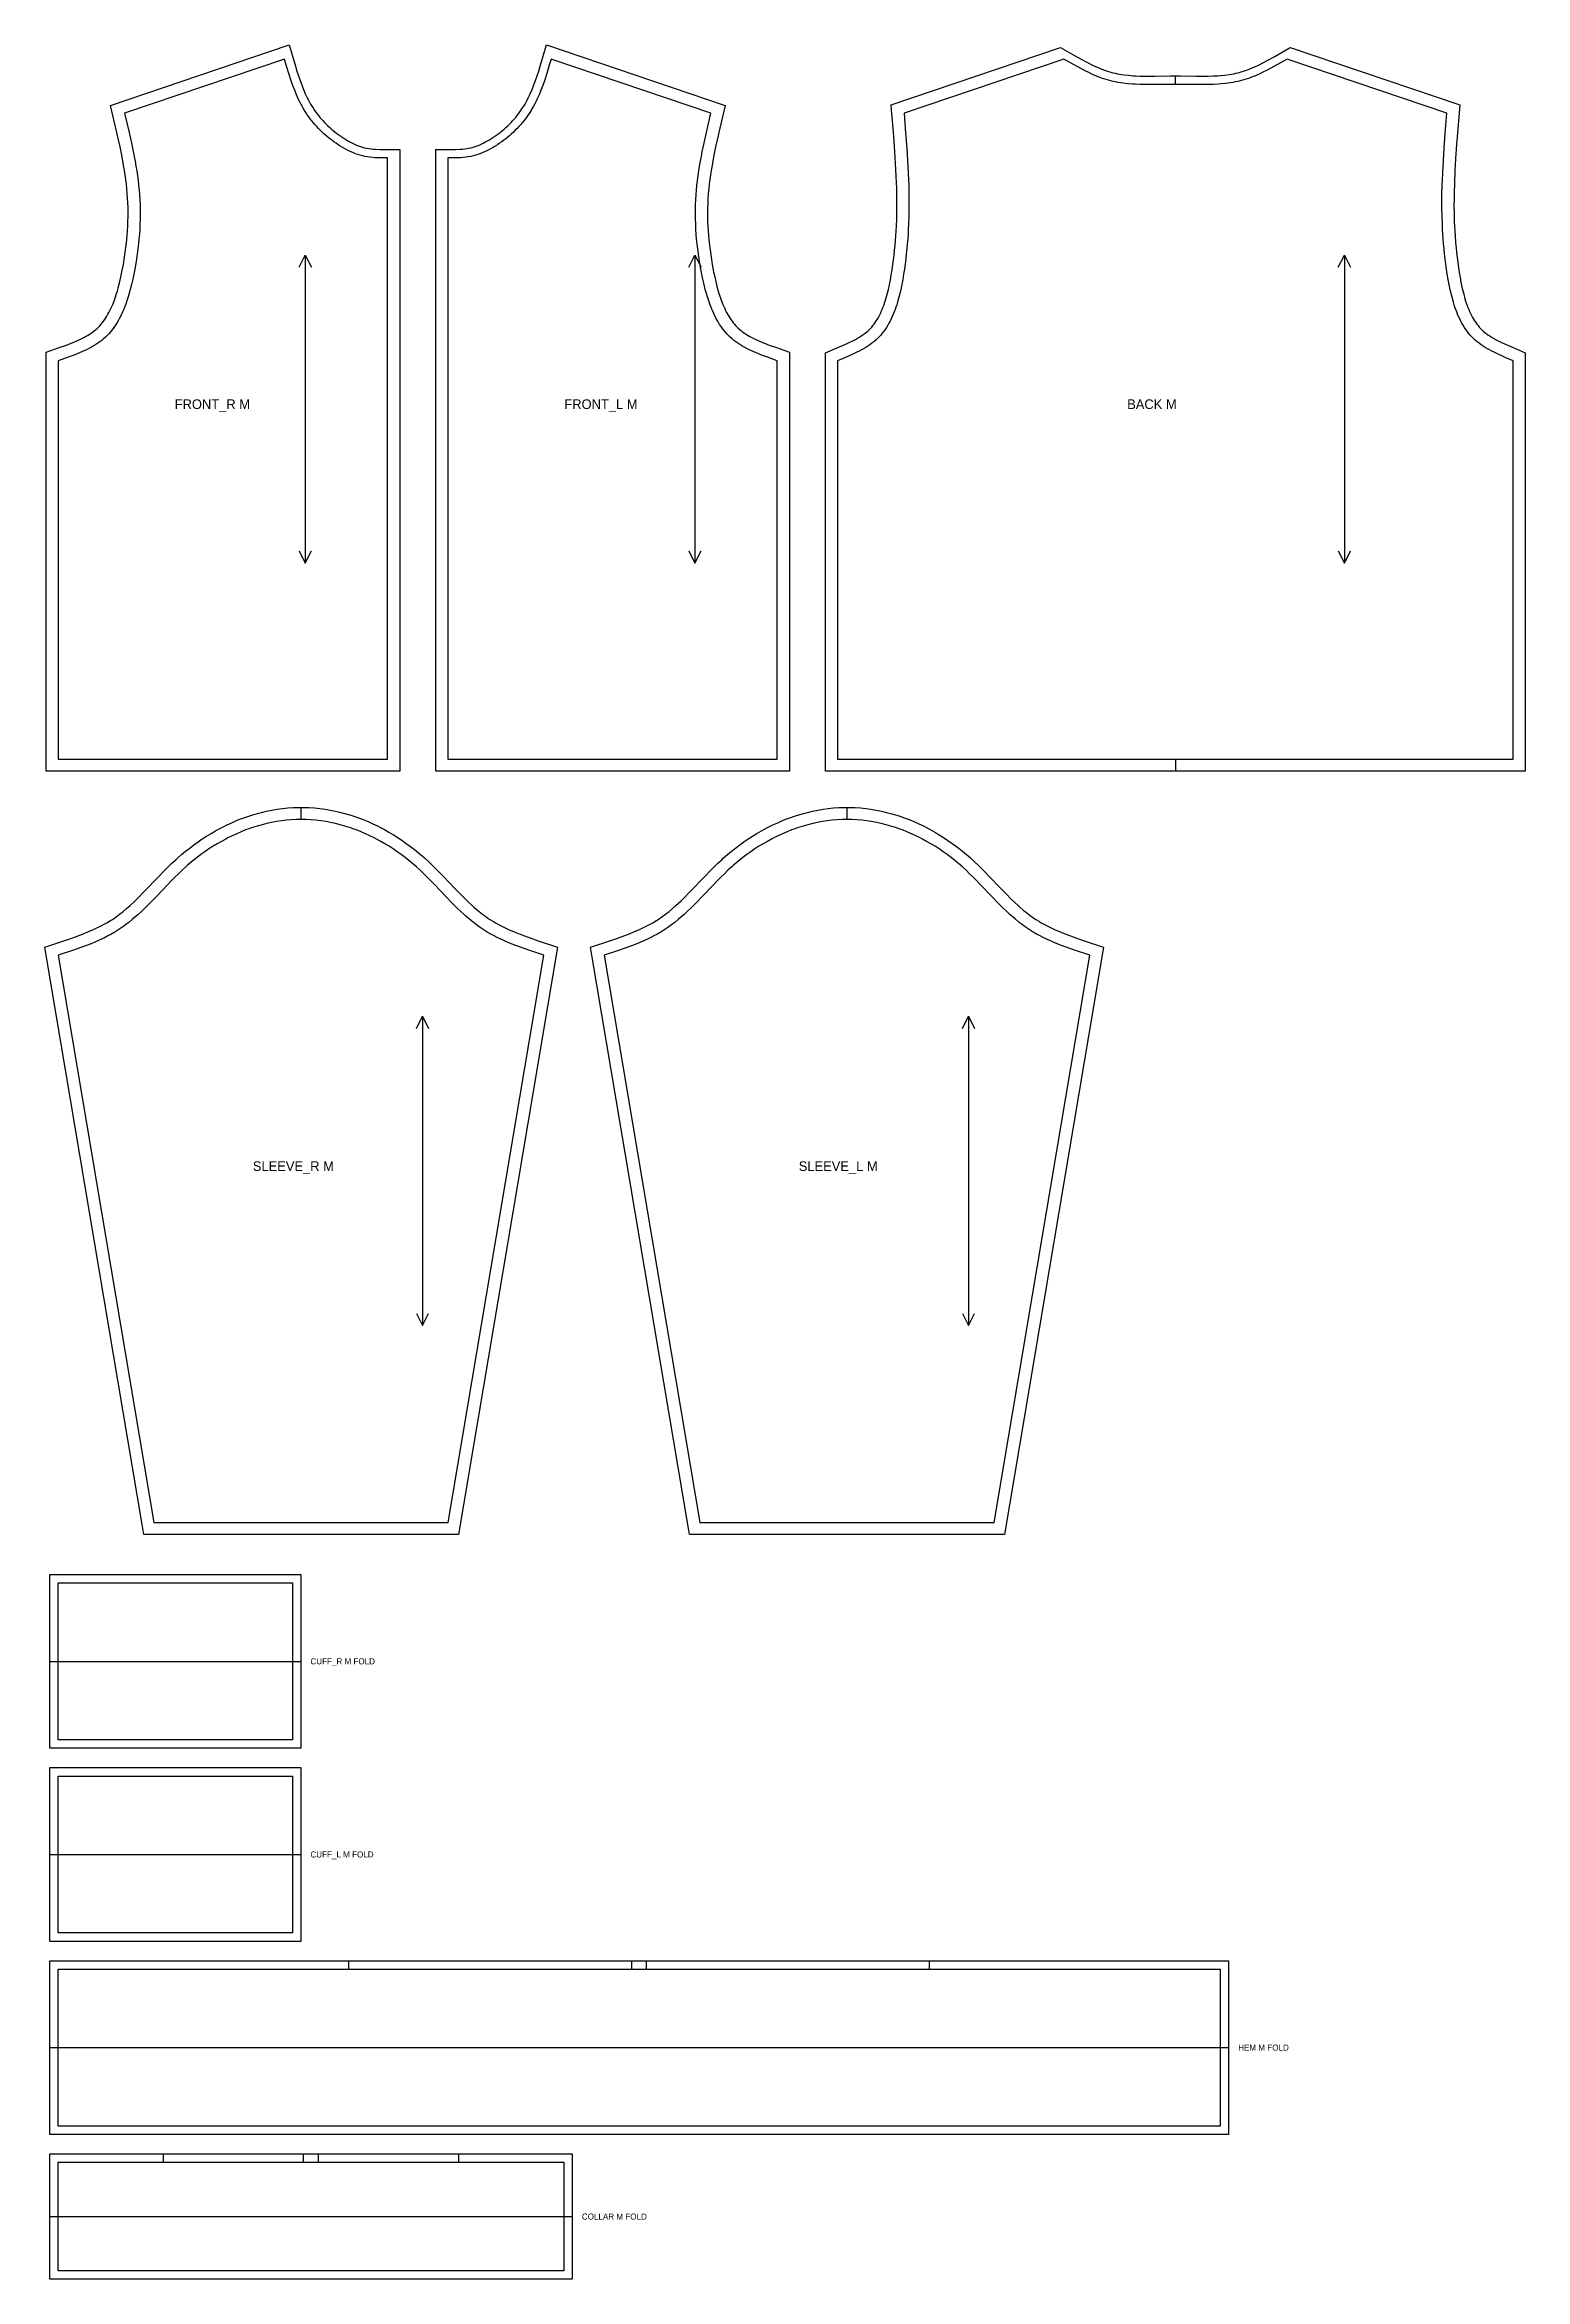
# Model space of a CAD drawing. Extents: x 24 to 1251, y 28 to 1879.
import ezdxf

# ---------------------------------------------------------------- set-up
doc = ezdxf.new("R2010")
doc.units = 0
for name, color, linetype in [('CUT', 7, 'CONTINUOUS'), ('FOLD', 6, 'CONTINUOUS'), ('GRAIN', 3, 'CONTINUOUS'), ('NOTCH', 1, 'CONTINUOUS'), ('SEW', 5, 'CONTINUOUS'), ('TEXT', 2, 'CONTINUOUS')]:
    doc.layers.add(name, color=color, linetype=linetype)

msp = doc.modelspace()

# ---------------------------------------------------------------- linework, layer by layer
at = {"layer": 'CUT'}
for points in [[(308, 1792.6), (318, 1792.601), (318, 1277.6), (25, 1277.6), (25, 1624.704), (35.785, 1628.468), (41.735, 1630.612), (45.558, 1632.076), (47.418, 1632.825), (51.02, 1634.367), (52.756, 1635.163), (54.446, 1635.979), (56.087, 1636.816), (57.676, 1637.675), (59.212, 1638.557), (60.691, 1639.464), (62.113, 1640.397), (63.477, 1641.357), (64.781, 1642.346), (66.024, 1643.364), (67.212, 1644.418), (68.333, 1645.498), (69.421, 1646.633), (70.477, 1647.823), (71.501, 1649.067), (72.495, 1650.366), (73.459, 1651.717), (74.393, 1653.121), (75.298, 1654.575), (76.172, 1656.079), (77.018, 1657.63), (77.835, 1659.227), (78.623, 1660.869), (79.383, 1662.552), (80.115, 1664.275), (81.496, 1667.831), (82.147, 1669.659), (83.371, 1673.405), (83.946, 1675.318), (85.028, 1679.21), (86.022, 1683.176), (86.937, 1687.197), (87.781, 1691.252), (88.932, 1697.358), (89.94, 1703.419), (90.531, 1707.431), (91.056, 1711.421), (91.515, 1715.39), (92.078, 1721.31), (92.369, 1725.236), (92.592, 1729.147), (92.747, 1733.044), (92.832, 1736.93), (92.848, 1740.806), (92.793, 1744.673), (92.667, 1748.533), (92.47, 1752.388), (92.201, 1756.24), (91.862, 1760.061), (91.455, 1763.862), (90.983, 1767.675), (90.448, 1771.5), (89.856, 1775.337), (88.868, 1781.114), (88.149, 1784.98), (86.992, 1790.801), (86.174, 1794.695), (84.888, 1800.558), (82.625, 1810.384), (78.157, 1829.139), (226.323, 1879.46), (231.591, 1861.536), (232.805, 1857.585), (234.057, 1853.69), (235.363, 1849.857), (236.737, 1846.096), (238.193, 1842.415), (239.745, 1838.822), (241.406, 1835.322), (242.282, 1833.61), (243.19, 1831.923), (244.132, 1830.263), (245.111, 1828.63), (246.134, 1827.013), (247.198, 1825.417), (248.303, 1823.844), (249.448, 1822.294), (250.633, 1820.767), (251.855, 1819.266), (253.115, 1817.79), (254.411, 1816.341), (255.743, 1814.92), (257.109, 1813.528), (258.508, 1812.165), (259.94, 1810.833), (261.404, 1809.532), (262.897, 1808.264), (264.421, 1807.029), (265.972, 1805.828), (267.552, 1804.663), (269.157, 1803.534), (270.788, 1802.441), (272.445, 1801.385), (274.056, 1800.41), (275.682, 1799.477), (277.318, 1798.594), (278.961, 1797.763), (280.612, 1796.989), (282.268, 1796.273), (283.928, 1795.62), (285.59, 1795.033), (287.253, 1794.514), (288.917, 1794.066), (290.579, 1793.691), (292.341, 1793.373), (294.142, 1793.123), (295.991, 1792.931), (297.888, 1792.791), (301.813, 1792.639), (305.901, 1792.6)], [(348, 1785.6), (348, 1792.601), (360.099, 1792.6), (364.187, 1792.639), (368.112, 1792.791), (370.009, 1792.931), (371.858, 1793.123), (373.659, 1793.373), (375.421, 1793.691), (377.083, 1794.066), (378.747, 1794.514), (380.41, 1795.033), (382.072, 1795.62), (383.732, 1796.273), (385.388, 1796.989), (387.039, 1797.763), (388.682, 1798.594), (390.318, 1799.477), (391.944, 1800.41), (393.555, 1801.385), (395.212, 1802.441), (396.843, 1803.534), (398.448, 1804.663), (400.028, 1805.828), (401.579, 1807.029), (403.103, 1808.264), (404.596, 1809.532), (406.06, 1810.833), (407.492, 1812.165), (408.891, 1813.528), (410.257, 1814.92), (411.589, 1816.341), (412.885, 1817.79), (414.145, 1819.266), (415.367, 1820.767), (416.552, 1822.294), (417.697, 1823.844), (418.802, 1825.417), (419.866, 1827.013), (420.889, 1828.63), (421.868, 1830.263), (422.81, 1831.923), (423.718, 1833.61), (424.594, 1835.322), (426.255, 1838.822), (427.807, 1842.415), (429.263, 1846.096), (430.637, 1849.857), (431.943, 1853.69), (433.195, 1857.585), (434.409, 1861.536), (439.677, 1879.46), (587.843, 1829.139), (583.375, 1810.384), (581.112, 1800.558), (579.826, 1794.695), (579.008, 1790.801), (577.851, 1784.98), (577.132, 1781.114), (576.144, 1775.337), (575.552, 1771.5), (575.017, 1767.675), (574.545, 1763.862), (574.138, 1760.061), (573.799, 1756.24), (573.53, 1752.388), (573.333, 1748.533), (573.207, 1744.673), (573.152, 1740.806), (573.168, 1736.93), (573.253, 1733.044), (573.408, 1729.147), (573.631, 1725.236), (573.922, 1721.31), (574.485, 1715.39), (574.944, 1711.421), (575.469, 1707.431), (576.06, 1703.419), (577.068, 1697.358), (578.219, 1691.252), (579.063, 1687.197), (579.978, 1683.176), (580.972, 1679.21), (582.054, 1675.318), (582.629, 1673.405), (583.853, 1669.659), (584.504, 1667.831), (585.885, 1664.275), (586.617, 1662.552), (587.377, 1660.869), (588.165, 1659.227), (588.982, 1657.63), (589.828, 1656.079), (590.702, 1654.575), (591.607, 1653.121), (592.541, 1651.717), (593.505, 1650.366), (594.499, 1649.067), (595.523, 1647.823), (596.579, 1646.633), (597.667, 1645.498), (598.788, 1644.418), (599.976, 1643.364), (601.219, 1642.346), (602.523, 1641.357), (603.887, 1640.397), (605.309, 1639.464), (606.788, 1638.557), (608.324, 1637.675), (609.913, 1636.816), (611.554, 1635.979), (613.244, 1635.163), (614.98, 1634.367), (618.582, 1632.825), (620.442, 1632.076), (624.265, 1630.612), (630.215, 1628.468), (641, 1624.704), (641, 1277.6), (348, 1277.6), (348, 1287.6)], [(726.034, 1821.776), (725.39, 1829.558), (865.835, 1877.256), (877.42, 1870.515), (882.764, 1867.49), (888.07, 1864.64), (891.592, 1862.87), (893.349, 1862.03), (896.859, 1860.455), (898.611, 1859.723), (902.115, 1858.382), (903.866, 1857.776), (905.618, 1857.217), (907.373, 1856.705), (909.147, 1856.237), (910.938, 1855.813), (912.748, 1855.431), (914.578, 1855.089), (916.426, 1854.784), (918.294, 1854.516), (922.083, 1854.08), (925.942, 1853.765), (927.897, 1853.648), (931.854, 1853.485), (935.872, 1853.402), (939.946, 1853.383), (944.071, 1853.41), (956.712, 1853.578), (961, 1853.6), (965.288, 1853.578), (977.929, 1853.41), (982.054, 1853.383), (988.144, 1853.434), (992.132, 1853.555), (996.058, 1853.765), (997.996, 1853.908), (1001.821, 1854.282), (1005.574, 1854.784), (1007.422, 1855.089), (1009.252, 1855.431), (1011.062, 1855.813), (1012.853, 1856.237), (1014.627, 1856.705), (1016.382, 1857.217), (1018.134, 1857.776), (1019.885, 1858.382), (1021.637, 1859.031), (1025.141, 1860.455), (1028.651, 1862.03), (1030.408, 1862.87), (1033.93, 1864.64), (1037.464, 1866.517), (1042.794, 1869.491), (1056.165, 1877.256), (1196.61, 1829.558), (1194.955, 1809.44), (1194.002, 1797.161), (1193.164, 1784.955), (1192.592, 1774.848), (1192.168, 1764.809), (1191.956, 1756.834), (1191.881, 1750.882), (1191.874, 1746.924), (1191.968, 1739.019), (1192.14, 1733.091), (1192.305, 1729.134), (1192.513, 1725.171), (1192.765, 1721.198), (1193.229, 1715.215), (1193.597, 1711.208), (1194.015, 1707.182), (1194.483, 1703.135), (1195.003, 1699.065), (1195.578, 1694.968), (1196.207, 1690.848), (1196.894, 1686.735), (1197.649, 1682.654), (1198.482, 1678.624), (1199.404, 1674.666), (1199.9, 1672.72), (1200.971, 1668.908), (1201.547, 1667.047), (1202.783, 1663.427), (1203.445, 1661.673), (1204.137, 1659.96), (1204.86, 1658.29), (1205.614, 1656.664), (1206.399, 1655.087), (1207.216, 1653.558), (1208.065, 1652.08), (1208.946, 1650.654), (1209.86, 1649.282), (1210.807, 1647.964), (1211.788, 1646.702), (1212.804, 1645.495), (1213.854, 1644.344), (1214.941, 1643.249), (1216.113, 1642.166), (1217.348, 1641.117), (1218.652, 1640.094), (1220.024, 1639.096), (1221.461, 1638.122), (1222.963, 1637.169), (1224.526, 1636.238), (1226.147, 1635.326), (1227.824, 1634.432), (1231.331, 1632.69), (1233.154, 1631.838), (1236.919, 1630.161), (1240.82, 1628.503), (1251, 1624.282), (1251, 1277.6), (671, 1277.6), (671, 1624.282), (681.18, 1628.503), (685.081, 1630.161), (688.846, 1631.838), (690.669, 1632.69), (694.176, 1634.432), (695.853, 1635.326), (697.474, 1636.238), (699.037, 1637.169), (700.539, 1638.122), (701.976, 1639.096), (703.348, 1640.094), (704.652, 1641.117), (705.887, 1642.166), (707.059, 1643.249), (708.146, 1644.344), (709.196, 1645.495), (710.212, 1646.702), (711.193, 1647.964), (712.14, 1649.282), (713.054, 1650.654), (713.935, 1652.08), (714.784, 1653.558), (715.601, 1655.087), (716.386, 1656.664), (717.14, 1658.29), (717.863, 1659.96), (718.555, 1661.673), (719.217, 1663.427), (719.85, 1665.219), (720.453, 1667.047), (721.577, 1670.8), (722.1, 1672.72), (723.069, 1676.635), (723.945, 1680.631), (724.738, 1684.689), (725.457, 1688.789), (726.115, 1692.91), (726.716, 1697.02), (727.264, 1701.103), (727.758, 1705.161), (728.2, 1709.197), (728.593, 1713.214), (728.937, 1717.213), (729.235, 1721.198), (729.487, 1725.171), (729.695, 1729.134), (729.927, 1735.068), (730.098, 1742.971), (730.126, 1746.924), (730.102, 1752.864), (729.953, 1760.815), (729.832, 1764.809), (729.597, 1770.823), (729.081, 1780.904), (728.434, 1791.048), (727.532, 1803.292), (726.204, 1819.716)], [(25.139, 1123.337), (23.71, 1131.816), (39.674, 1137.076), (45.421, 1139.031), (49.191, 1140.363), (52.906, 1141.727), (56.557, 1143.131), (60.14, 1144.585), (63.646, 1146.096), (67.071, 1147.671), (70.407, 1149.318), (73.651, 1151.044), (75.236, 1151.939), (78.33, 1153.797), (79.839, 1154.763), (82.84, 1156.811), (85.793, 1158.99), (88.706, 1161.293), (91.587, 1163.713), (94.441, 1166.241), (98.687, 1170.214), (101.504, 1172.969), (105.725, 1177.235), (118.599, 1190.652), (123.051, 1195.203), (126.089, 1198.226), (129.195, 1201.225), (132.377, 1204.189), (133.999, 1205.652), (137.236, 1208.474), (140.537, 1211.22), (143.9, 1213.888), (147.326, 1216.476), (150.813, 1218.982), (154.359, 1221.402), (157.964, 1223.735), (161.626, 1225.977), (165.345, 1228.126), (167.225, 1229.164), (171.025, 1231.169), (174.879, 1233.073), (178.785, 1234.875), (182.741, 1236.571), (184.738, 1237.379), (188.767, 1238.912), (192.845, 1240.333), (197.033, 1241.659), (201.266, 1242.862), (203.398, 1243.416), (207.689, 1244.428), (212.015, 1245.308), (216.372, 1246.051), (220.755, 1246.655), (225.161, 1247.113), (229.586, 1247.423), (234.026, 1247.58), (238.474, 1247.58), (242.914, 1247.423), (247.339, 1247.113), (251.745, 1246.655), (256.128, 1246.051), (260.485, 1245.308), (264.811, 1244.428), (269.102, 1243.416), (273.356, 1242.276), (277.567, 1241.011), (281.7, 1239.637), (283.733, 1238.912), (287.762, 1237.379), (291.743, 1235.736), (295.674, 1233.987), (299.554, 1232.133), (301.475, 1231.169), (305.275, 1229.164), (309.021, 1227.063), (312.712, 1224.867), (316.346, 1222.58), (319.921, 1220.203), (323.438, 1217.74), (326.894, 1215.192), (330.289, 1212.564), (331.963, 1211.22), (335.264, 1208.474), (338.501, 1205.652), (341.724, 1202.712), (344.867, 1199.73), (347.938, 1196.717), (350.946, 1193.687), (353.901, 1190.652), (363.952, 1180.152), (368.183, 1175.797), (372.404, 1171.582), (375.225, 1168.867), (378.059, 1166.241), (379.483, 1164.964), (382.35, 1162.489), (383.794, 1161.293), (386.707, 1158.99), (388.178, 1157.884), (391.153, 1155.771), (392.661, 1154.763), (395.704, 1152.857), (397.264, 1151.939), (400.459, 1150.171), (402.093, 1149.318), (405.429, 1147.671), (408.854, 1146.096), (412.36, 1144.585), (417.76, 1142.423), (421.444, 1141.04), (425.188, 1139.694), (432.826, 1137.076), (448.79, 1131.816), (366.705, 645), (105.795, 645), (104.389, 653.337)], [(477.639, 1123.337), (476.21, 1131.816), (492.174, 1137.076), (497.921, 1139.031), (501.691, 1140.363), (505.406, 1141.727), (509.057, 1143.131), (512.64, 1144.585), (516.146, 1146.096), (519.571, 1147.671), (522.907, 1149.318), (526.151, 1151.044), (527.736, 1151.939), (530.83, 1153.797), (532.339, 1154.763), (535.34, 1156.811), (538.293, 1158.99), (541.206, 1161.293), (544.087, 1163.713), (546.941, 1166.241), (551.187, 1170.214), (554.004, 1172.969), (558.225, 1177.235), (571.099, 1190.652), (575.551, 1195.203), (578.589, 1198.226), (581.695, 1201.225), (584.877, 1204.189), (586.499, 1205.652), (589.736, 1208.474), (593.037, 1211.22), (596.4, 1213.888), (599.826, 1216.476), (603.313, 1218.982), (606.859, 1221.402), (610.464, 1223.735), (614.126, 1225.977), (617.845, 1228.126), (619.725, 1229.164), (623.525, 1231.169), (627.379, 1233.073), (631.285, 1234.875), (635.241, 1236.571), (637.238, 1237.379), (641.267, 1238.912), (645.345, 1240.333), (649.533, 1241.659), (653.766, 1242.862), (655.898, 1243.416), (660.189, 1244.428), (664.515, 1245.308), (668.872, 1246.051), (673.255, 1246.655), (677.661, 1247.113), (682.086, 1247.423), (686.526, 1247.58), (690.974, 1247.58), (695.414, 1247.423), (699.839, 1247.113), (704.245, 1246.655), (708.628, 1246.051), (712.985, 1245.308), (717.311, 1244.428), (721.602, 1243.416), (725.856, 1242.276), (730.067, 1241.011), (734.2, 1239.637), (736.233, 1238.912), (740.262, 1237.379), (744.243, 1235.736), (748.174, 1233.987), (752.054, 1232.133), (753.975, 1231.169), (757.775, 1229.164), (761.521, 1227.063), (765.212, 1224.867), (768.846, 1222.58), (772.421, 1220.203), (775.938, 1217.74), (779.394, 1215.192), (782.789, 1212.564), (784.463, 1211.22), (787.764, 1208.474), (791.001, 1205.652), (794.224, 1202.712), (797.367, 1199.73), (800.438, 1196.717), (803.446, 1193.687), (806.401, 1190.652), (816.452, 1180.152), (820.683, 1175.797), (824.904, 1171.582), (827.725, 1168.867), (830.559, 1166.241), (831.983, 1164.964), (834.85, 1162.489), (836.294, 1161.293), (839.207, 1158.99), (840.678, 1157.884), (843.653, 1155.771), (845.161, 1154.763), (848.204, 1152.857), (849.764, 1151.939), (852.959, 1150.171), (854.593, 1149.318), (857.929, 1147.671), (861.354, 1146.096), (864.86, 1144.585), (870.26, 1142.423), (873.944, 1141.04), (877.688, 1139.694), (885.326, 1137.076), (901.29, 1131.816), (819.205, 645), (558.295, 645), (556.889, 653.337)], [(28, 612), (236, 612), (236, 468), (28, 468)], [(28, 452), (236, 452), (236, 308), (28, 308)], [(28, 292), (1005, 292), (1005, 148), (28, 148)], [(28, 132), (461, 132), (461, 28), (28, 28)]]:
    msp.add_lwpolyline(points, close=True, dxfattribs=at)
at = {"layer": 'FOLD'}
for points in [[(28, 540), (236, 540)], [(28, 380), (236, 380)], [(28, 220), (1005, 220)], [(28, 80), (461, 80)]]:
    msp.add_lwpolyline(points, dxfattribs=at)
at = {"layer": 'GRAIN'}
for points in [[(234.75, 1695.2), (239.75, 1705.2), (244.75, 1695.2)], [(239.75, 1705.2), (239.75, 1450)], [(557.75, 1695.2), (562.75, 1705.2), (567.75, 1695.2)], [(562.75, 1705.2), (562.75, 1450)], [(1096, 1695.2), (1101, 1705.2), (1106, 1695.2)], [(1101, 1705.2), (1101, 1450)], [(234.75, 1460), (239.75, 1450), (244.75, 1460)], [(557.75, 1460), (562.75, 1450), (567.75, 1460)], [(1096, 1460), (1101, 1450), (1106, 1460)], [(331.875, 1064.472), (336.875, 1074.472), (341.875, 1064.472)], [(336.875, 1074.472), (336.875, 818.128)], [(784.375, 1064.472), (789.375, 1074.472), (794.375, 1064.472)], [(789.375, 1074.472), (789.375, 818.128)], [(331.875, 828.128), (336.875, 818.128), (341.875, 828.128)], [(784.375, 828.128), (789.375, 818.128), (794.375, 828.128)]]:
    msp.add_lwpolyline(points, dxfattribs=at)
at = {"layer": 'NOTCH'}
for points in [[(961, 1846.6), (961, 1853.6)], [(961, 1287.6), (961, 1277.6)], [(236.25, 1237.6), (236.25, 1247.6)], [(688.75, 1237.6), (688.75, 1247.6)], [(275.75, 285), (275.75, 292)], [(510.529, 285), (510.529, 292)], [(522.471, 285), (522.471, 292)], [(757.25, 285), (757.25, 292)], [(122.068, 125), (122.068, 132)], [(238.215, 125), (238.215, 132)], [(250.785, 125), (250.785, 132)], [(366.932, 125), (366.932, 132)]]:
    msp.add_lwpolyline(points, dxfattribs=at)
at = {"layer": 'SEW'}
for points in [[(308, 1785.6), (301.66, 1785.641), (299.556, 1785.702), (297.46, 1785.804), (295.373, 1785.958), (293.298, 1786.174), (291.236, 1786.461), (289.19, 1786.83), (287.237, 1787.27), (285.3, 1787.792), (283.381, 1788.391), (281.48, 1789.062), (279.599, 1789.802), (277.737, 1790.606), (275.896, 1791.47), (274.076, 1792.39), (272.278, 1793.361), (270.502, 1794.379), (268.75, 1795.44), (266.959, 1796.581), (265.195, 1797.763), (263.459, 1798.984), (261.752, 1800.244), (260.075, 1801.542), (258.428, 1802.877), (256.813, 1804.248), (255.231, 1805.654), (253.682, 1807.095), (252.168, 1808.569), (250.69, 1810.076), (249.249, 1811.614), (247.845, 1813.184), (246.479, 1814.783), (245.153, 1816.412), (243.868, 1818.068), (242.624, 1819.752), (241.422, 1821.463), (240.264, 1823.199), (239.15, 1824.96), (238.086, 1826.737), (237.064, 1828.536), (236.084, 1830.356), (235.142, 1832.197), (234.237, 1834.058), (232.53, 1837.832), (230.945, 1841.671), (229.466, 1845.565), (228.077, 1849.507), (226.126, 1855.49), (224.285, 1861.53), (222.5, 1867.6), (90, 1822.6), (93.744, 1806.716), (95.952, 1796.788), (97.191, 1790.831), (97.971, 1786.859), (98.709, 1782.887), (99.401, 1778.915), (100.042, 1774.943), (100.627, 1770.97), (101.151, 1766.997), (101.61, 1763.024), (102, 1759.05), (102.32, 1755.012), (102.565, 1750.972), (102.734, 1746.929), (102.828, 1742.882), (102.848, 1738.829), (102.795, 1734.769), (102.67, 1730.701), (102.473, 1726.624), (102.205, 1722.536), (101.866, 1718.435), (101.228, 1712.26), (100.716, 1708.124), (100.137, 1703.971), (99.491, 1699.8), (98.397, 1693.508), (97.587, 1689.293), (96.708, 1685.071), (95.748, 1680.855), (94.697, 1676.66), (93.543, 1672.506), (92.925, 1670.45), (91.597, 1666.39), (90.885, 1664.39), (90.14, 1662.414), (89.36, 1660.463), (88.543, 1658.54), (87.688, 1656.647), (86.795, 1654.786), (85.861, 1652.96), (84.885, 1651.17), (83.866, 1649.419), (82.803, 1647.709), (81.693, 1646.043), (80.537, 1644.422), (79.332, 1642.848), (78.077, 1641.324), (76.771, 1639.853), (75.413, 1638.436), (74, 1637.075), (72.512, 1635.755), (70.971, 1634.492), (69.378, 1633.284), (67.736, 1632.128), (66.048, 1631.02), (64.318, 1629.959), (62.546, 1628.941), (60.737, 1627.962), (58.892, 1627.022), (57.015, 1626.115), (55.108, 1625.241), (53.175, 1624.395), (49.237, 1622.777), (47.238, 1622), (43.195, 1620.495), (35, 1617.6), (35, 1287.6), (308, 1287.6)], [(358, 1785.6), (358, 1287.6), (631, 1287.6), (631, 1617.6), (622.805, 1620.495), (618.762, 1622), (616.763, 1622.777), (612.825, 1624.395), (610.892, 1625.241), (608.985, 1626.115), (607.108, 1627.022), (605.263, 1627.962), (603.454, 1628.941), (601.682, 1629.959), (599.952, 1631.02), (598.264, 1632.128), (596.622, 1633.284), (595.029, 1634.492), (593.488, 1635.755), (592, 1637.075), (590.587, 1638.436), (589.229, 1639.853), (587.923, 1641.324), (586.668, 1642.848), (585.463, 1644.422), (584.307, 1646.043), (583.197, 1647.709), (582.134, 1649.419), (581.115, 1651.17), (580.139, 1652.96), (579.205, 1654.786), (578.312, 1656.647), (577.457, 1658.54), (576.64, 1660.463), (575.86, 1662.414), (575.115, 1664.39), (574.403, 1666.39), (573.075, 1670.45), (572.457, 1672.506), (571.303, 1676.66), (570.252, 1680.855), (569.292, 1685.071), (568.413, 1689.293), (567.603, 1693.508), (566.509, 1699.8), (565.863, 1703.971), (565.284, 1708.124), (564.772, 1712.26), (564.134, 1718.435), (563.795, 1722.536), (563.527, 1726.624), (563.33, 1730.701), (563.205, 1734.769), (563.152, 1738.829), (563.172, 1742.882), (563.266, 1746.929), (563.435, 1750.972), (563.68, 1755.012), (564, 1759.05), (564.39, 1763.024), (564.849, 1766.997), (565.373, 1770.97), (565.958, 1774.943), (566.599, 1778.915), (567.291, 1782.887), (568.029, 1786.859), (568.809, 1790.831), (570.048, 1796.788), (572.256, 1806.716), (576, 1822.6), (443.5, 1867.6), (441.715, 1861.53), (439.874, 1855.49), (437.923, 1849.507), (436.534, 1845.565), (435.055, 1841.671), (433.47, 1837.832), (431.763, 1834.058), (430.858, 1832.197), (429.916, 1830.356), (428.936, 1828.536), (427.914, 1826.737), (426.85, 1824.96), (425.736, 1823.199), (424.578, 1821.463), (423.376, 1819.752), (422.132, 1818.068), (420.847, 1816.412), (419.521, 1814.783), (418.155, 1813.184), (416.751, 1811.614), (415.31, 1810.076), (413.832, 1808.569), (412.318, 1807.095), (410.769, 1805.654), (409.187, 1804.248), (407.572, 1802.877), (405.925, 1801.542), (404.248, 1800.244), (402.541, 1798.984), (400.805, 1797.763), (399.041, 1796.581), (397.25, 1795.44), (395.498, 1794.379), (393.722, 1793.361), (391.924, 1792.39), (390.104, 1791.47), (388.263, 1790.606), (386.401, 1789.802), (384.52, 1789.062), (382.619, 1788.391), (380.7, 1787.792), (378.763, 1787.27), (376.81, 1786.83), (374.764, 1786.461), (372.702, 1786.174), (370.627, 1785.958), (368.54, 1785.804), (366.444, 1785.702), (364.34, 1785.641)], [(736, 1822.6), (737.341, 1806.125), (738.268, 1793.788), (738.943, 1783.531), (739.495, 1773.303), (739.754, 1767.185), (739.892, 1763.114), (740.076, 1754.995), (740.127, 1748.921), (740.117, 1744.875), (739.981, 1736.779), (739.774, 1730.695), (739.582, 1726.63), (739.346, 1722.553), (739.064, 1718.463), (738.734, 1714.358), (738.355, 1710.235), (737.926, 1706.092), (737.444, 1701.926), (736.908, 1697.736), (736.317, 1693.519), (735.668, 1689.273), (734.956, 1685.006), (734.166, 1680.736), (733.286, 1676.482), (732.303, 1672.263), (731.769, 1670.172), (730.609, 1666.039), (729.978, 1664.001), (729.313, 1661.987), (728.611, 1659.997), (727.87, 1658.034), (727.088, 1656.101), (726.266, 1654.2), (725.399, 1652.332), (724.488, 1650.502), (723.531, 1648.71), (722.525, 1646.959), (721.469, 1645.252), (720.362, 1643.59), (719.202, 1641.977), (717.987, 1640.414), (716.717, 1638.903), (715.388, 1637.448), (714, 1636.05), (712.518, 1634.681), (710.976, 1633.371), (709.377, 1632.117), (707.726, 1630.914), (706.024, 1629.76), (704.276, 1628.652), (702.486, 1627.584), (700.657, 1626.555), (698.792, 1625.561), (696.896, 1624.598), (693.021, 1622.751), (691.05, 1621.861), (687.058, 1620.129), (681, 1617.6), (681, 1287.6), (1241, 1287.6), (1241, 1617.6), (1234.942, 1620.129), (1230.95, 1621.861), (1228.979, 1622.751), (1225.104, 1624.598), (1223.208, 1625.561), (1221.343, 1626.555), (1219.514, 1627.584), (1217.724, 1628.652), (1215.976, 1629.76), (1214.274, 1630.914), (1212.623, 1632.117), (1211.024, 1633.371), (1209.482, 1634.681), (1208, 1636.05), (1206.612, 1637.448), (1205.283, 1638.903), (1204.013, 1640.414), (1202.798, 1641.977), (1201.638, 1643.59), (1200.531, 1645.252), (1199.475, 1646.959), (1198.469, 1648.71), (1197.512, 1650.502), (1196.601, 1652.332), (1195.734, 1654.2), (1194.912, 1656.101), (1194.13, 1658.034), (1193.389, 1659.997), (1192.687, 1661.987), (1192.022, 1664.001), (1191.391, 1666.039), (1190.231, 1670.172), (1189.697, 1672.263), (1188.714, 1676.482), (1187.834, 1680.736), (1187.044, 1685.006), (1186.332, 1689.273), (1185.683, 1693.519), (1185.092, 1697.736), (1184.556, 1701.926), (1184.074, 1706.092), (1183.645, 1710.235), (1183.266, 1714.358), (1182.936, 1718.463), (1182.654, 1722.553), (1182.418, 1726.63), (1182.226, 1730.695), (1182.019, 1736.779), (1181.883, 1744.875), (1181.873, 1748.921), (1181.924, 1754.995), (1182.108, 1763.114), (1182.246, 1767.185), (1182.505, 1773.303), (1183.057, 1783.531), (1183.732, 1793.788), (1184.659, 1806.125), (1186, 1822.6), (1053.5, 1867.6), (1048.072, 1864.448), (1042.627, 1861.366), (1037.148, 1858.423), (1033.469, 1856.574), (1029.762, 1854.839), (1026.023, 1853.238), (1024.139, 1852.494), (1022.246, 1851.792), (1020.342, 1851.134), (1018.427, 1850.522), (1016.5, 1849.96), (1014.551, 1849.446), (1012.591, 1848.982), (1010.618, 1848.566), (1008.635, 1848.195), (1006.641, 1847.866), (1002.622, 1847.328), (998.566, 1846.931), (996.525, 1846.78), (992.42, 1846.561), (988.288, 1846.436), (982.044, 1846.383), (977.858, 1846.41), (965.224, 1846.579), (961, 1846.6), (956.776, 1846.579), (944.142, 1846.41), (939.956, 1846.383), (935.788, 1846.403), (931.643, 1846.488), (927.523, 1846.658), (925.475, 1846.78), (921.401, 1847.113), (917.364, 1847.578), (915.359, 1847.866), (913.365, 1848.195), (911.382, 1848.566), (909.409, 1848.982), (907.449, 1849.446), (905.5, 1849.96), (903.573, 1850.522), (901.658, 1851.134), (899.754, 1851.792), (897.861, 1852.494), (894.103, 1854.02), (892.238, 1854.839), (888.531, 1856.574), (886.688, 1857.486), (883.021, 1859.384), (877.555, 1862.381), (873.928, 1864.448), (868.5, 1867.6)], [(35, 1125), (114.25, 655), (358.25, 655), (437.5, 1125), (425.745, 1128.914), (421.858, 1130.264), (417.997, 1131.653), (414.17, 1133.09), (410.382, 1134.586), (406.64, 1136.149), (404.789, 1136.959), (401.13, 1138.642), (399.323, 1139.518), (395.76, 1141.343), (394.006, 1142.295), (390.555, 1144.284), (388.861, 1145.323), (387.188, 1146.394), (383.869, 1148.659), (380.633, 1151.046), (379.044, 1152.282), (375.917, 1154.833), (372.853, 1157.478), (371.342, 1158.833), (368.356, 1161.599), (365.412, 1164.432), (361.055, 1168.783), (356.745, 1173.221), (346.711, 1183.702), (343.813, 1186.679), (340.885, 1189.628), (337.92, 1192.536), (334.909, 1195.394), (331.844, 1198.19), (330.319, 1199.534), (327.226, 1202.169), (325.658, 1203.459), (322.477, 1205.981), (319.241, 1208.426), (315.95, 1210.791), (312.605, 1213.074), (309.208, 1215.272), (305.76, 1217.383), (302.263, 1219.404), (298.717, 1221.333), (296.926, 1222.263), (293.31, 1224.05), (289.649, 1225.739), (285.945, 1227.327), (282.197, 1228.813), (280.308, 1229.517), (276.5, 1230.844), (272.59, 1232.081), (268.644, 1233.203), (264.666, 1234.206), (260.659, 1235.086), (256.628, 1235.84), (252.576, 1236.464), (248.509, 1236.956), (244.429, 1237.311), (240.342, 1237.527), (236.25, 1237.6), (232.158, 1237.527), (228.071, 1237.311), (223.991, 1236.956), (219.924, 1236.464), (215.872, 1235.84), (211.841, 1235.086), (207.834, 1234.206), (203.856, 1233.203), (199.91, 1232.081), (196, 1230.844), (192.192, 1229.517), (190.303, 1228.813), (186.555, 1227.327), (182.851, 1225.739), (179.19, 1224.05), (175.574, 1222.263), (173.783, 1221.333), (170.237, 1219.404), (166.74, 1217.383), (163.292, 1215.272), (159.895, 1213.074), (156.55, 1210.791), (153.259, 1208.426), (150.023, 1205.981), (146.842, 1203.459), (145.274, 1202.169), (142.181, 1199.534), (140.656, 1198.19), (137.591, 1195.394), (134.58, 1192.536), (131.615, 1189.628), (128.687, 1186.679), (125.789, 1183.702), (115.755, 1173.221), (111.445, 1168.783), (107.088, 1164.432), (104.144, 1161.599), (101.158, 1158.833), (99.647, 1157.478), (96.583, 1154.833), (93.456, 1152.282), (91.867, 1151.046), (88.631, 1148.659), (85.312, 1146.394), (83.639, 1145.323), (81.945, 1144.284), (78.494, 1142.295), (76.74, 1141.343), (73.177, 1139.518), (71.37, 1138.642), (67.711, 1136.959), (65.86, 1136.149), (62.118, 1134.586), (58.33, 1133.09), (54.503, 1131.653), (50.642, 1130.264), (46.755, 1128.914)], [(487.5, 1125), (566.75, 655), (810.75, 655), (890, 1125), (878.245, 1128.914), (874.358, 1130.264), (870.497, 1131.653), (866.67, 1133.09), (862.882, 1134.586), (859.14, 1136.149), (857.289, 1136.959), (853.63, 1138.642), (851.823, 1139.518), (848.26, 1141.343), (846.506, 1142.295), (843.055, 1144.284), (841.361, 1145.323), (839.688, 1146.394), (836.369, 1148.659), (833.133, 1151.046), (831.544, 1152.282), (828.417, 1154.833), (825.353, 1157.478), (823.842, 1158.833), (820.856, 1161.599), (817.912, 1164.432), (813.555, 1168.783), (809.245, 1173.221), (799.211, 1183.702), (796.313, 1186.679), (793.385, 1189.628), (790.42, 1192.536), (787.409, 1195.394), (784.344, 1198.19), (782.819, 1199.534), (779.726, 1202.169), (778.158, 1203.459), (774.977, 1205.981), (771.741, 1208.426), (768.45, 1210.791), (765.105, 1213.074), (761.708, 1215.272), (758.26, 1217.383), (754.763, 1219.404), (751.217, 1221.333), (749.426, 1222.263), (745.81, 1224.05), (742.149, 1225.739), (738.445, 1227.327), (734.697, 1228.813), (732.808, 1229.517), (729, 1230.844), (725.09, 1232.081), (721.144, 1233.203), (717.166, 1234.206), (713.159, 1235.086), (709.128, 1235.84), (705.076, 1236.464), (701.009, 1236.956), (696.929, 1237.311), (692.842, 1237.527), (688.75, 1237.6), (684.658, 1237.527), (680.571, 1237.311), (676.491, 1236.956), (672.424, 1236.464), (668.372, 1235.84), (664.341, 1235.086), (660.334, 1234.206), (656.356, 1233.203), (652.41, 1232.081), (648.5, 1230.844), (644.692, 1229.517), (642.803, 1228.813), (639.055, 1227.327), (635.351, 1225.739), (631.69, 1224.05), (628.074, 1222.263), (626.283, 1221.333), (622.737, 1219.404), (619.24, 1217.383), (615.792, 1215.272), (612.395, 1213.074), (609.05, 1210.791), (605.759, 1208.426), (602.523, 1205.981), (599.342, 1203.459), (597.774, 1202.169), (594.681, 1199.534), (593.156, 1198.19), (590.091, 1195.394), (587.08, 1192.536), (584.115, 1189.628), (581.187, 1186.679), (578.289, 1183.702), (568.255, 1173.221), (563.945, 1168.783), (559.588, 1164.432), (556.644, 1161.599), (553.658, 1158.833), (552.147, 1157.478), (549.083, 1154.833), (545.956, 1152.282), (544.367, 1151.046), (541.131, 1148.659), (537.812, 1146.394), (536.139, 1145.323), (534.445, 1144.284), (530.994, 1142.295), (529.24, 1141.343), (525.677, 1139.518), (523.87, 1138.642), (520.211, 1136.959), (518.36, 1136.149), (514.618, 1134.586), (510.83, 1133.09), (507.003, 1131.653), (503.142, 1130.264), (499.255, 1128.914)], [(35, 605), (229, 605), (229, 475), (35, 475)], [(35, 445), (229, 445), (229, 315), (35, 315)], [(35, 285), (998, 285), (998, 155), (35, 155)], [(35, 125), (454, 125), (454, 35), (35, 35)]]:
    msp.add_lwpolyline(points, close=True, dxfattribs=at)

# ---------------------------------------------------------------- texts
at = {"layer": 'TEXT'}
for s, height, p in [('FRONT_R M', 8, (131.5, 1577.6)), ('FRONT_L M', 8, (454.5, 1577.6)), ('BACK M', 8, (921, 1577.6)), ('SLEEVE_R M', 8, (196.25, 946.3)), ('SLEEVE_L M', 8, (648.75, 946.3)), ('CUFF_R M FOLD', 5, (244, 537.5)), ('CUFF_L M FOLD', 5, (244, 377.5)), ('HEM M FOLD', 5, (1013, 217.5)), ('COLLAR M FOLD', 5, (469, 77.5))]:
    msp.add_text(s, height=height, dxfattribs=at).set_placement(p)

doc.saveas('drawing.dxf')
